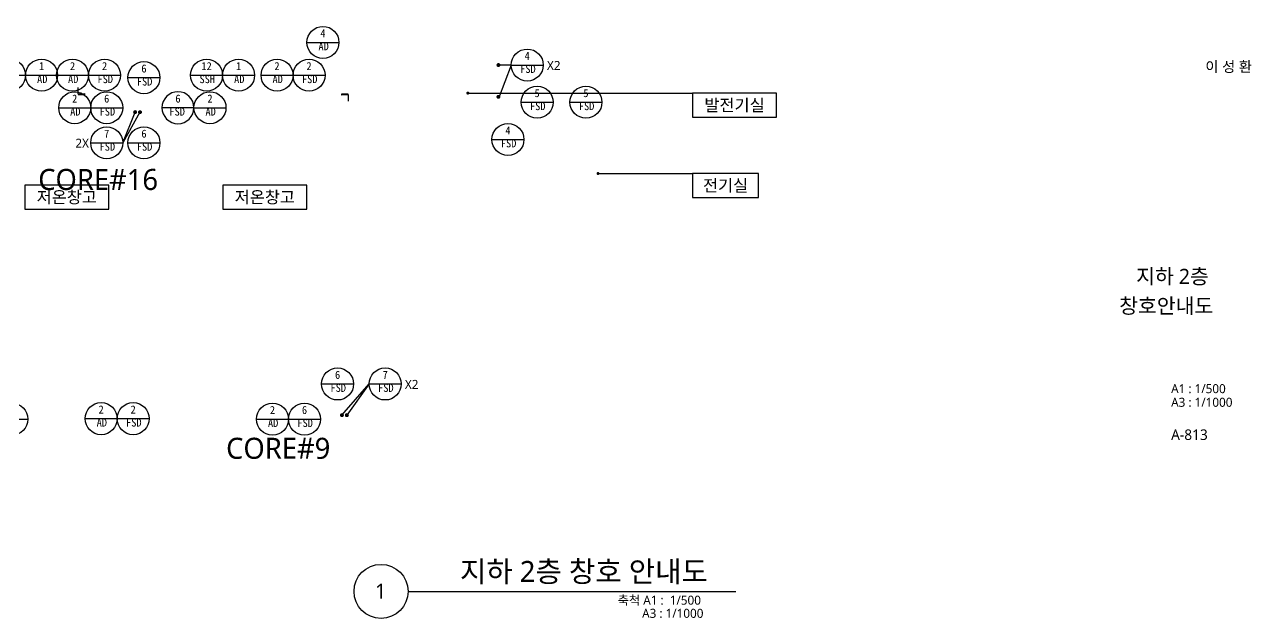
# Model space of a CAD drawing. Header units: millimetres. Extents: x 3479419 to 5579419, y 522746 to 3162891.
# Drawn here: x 4943077 to 5147473, y 819746 to 918626 of the extents above; entities that cross this region are included whole.
import ezdxf
from ezdxf.enums import TextEntityAlignment as Align

# ---------------------------------------------------------------- set-up
doc = ezdxf.new("R2010")
doc.units = ezdxf.units.MM
doc.layers.get('Defpoints').update_dxf_attribs({"color": 140})
for name, color, linetype, lineweight in [('A-BORD-TEXT', 3, 'Continuous', 25), ('A-MKXX-SYMB', 7, 'Continuous', 25), ('A-XXXX-SYMB', 7, 'Continuous', 25), ('A-XXXX-TXT1', 3, 'Continuous', 25), ('A-XXXX-TXT2', 3, 'Continuous', 25)]:
    doc.layers.add(name, color=color, linetype=linetype, lineweight=lineweight)
doc.layers.add('AA-SYMB', color=1, linetype='Continuous')
doc.styles.add('돋움', font='')
doc.styles.add('돋음', font='')
doc.styles.add('맑은고딕', font='malgun.ttf')
doc.styles.get('돋움').set_extended_font_data('DotumChe')
doc.styles.get('돋음').set_extended_font_data('Dotum')

# ---------------------------------------------------------------- blocks, each defined once
blk = doc.blocks.new('글_저온창고')
at = {"layer": 'A-XXXX-TXT2', "color": 0}
blk.add_lwpolyline([(-7000, -2000), (7000, -2000), (7000, 2000), (-7000, 2000)], close=True, dxfattribs=at)
at = {"layer": 'A-XXXX-TXT2', "style": '맑은고딕'}
blk.add_text('저온창고', height=2000, dxfattribs=at).set_placement((0, 0), align=Align.MIDDLE_CENTER)
blk = doc.blocks.new('글_발전기실')
at = {"layer": 'A-XXXX-TXT2', "color": 0}
blk.add_lwpolyline([(-7000, -2000), (7000, -2000), (7000, 2000), (-7000, 2000)], close=True, dxfattribs=at)
at = {"layer": 'A-XXXX-TXT2', "style": '맑은고딕'}
blk.add_text('발전기실', height=2000, dxfattribs=at).set_placement((0, 0), align=Align.MIDDLE_CENTER)
blk = doc.blocks.new('글_전기실')
at = {"layer": 'A-XXXX-TXT2', "color": 0}
blk.add_lwpolyline([(-5500, -2000), (5500, -2000), (5500, 2000), (-5500, 2000)], close=True, dxfattribs=at)
at = {"layer": 'A-XXXX-TXT2', "style": '맑은고딕'}
blk.add_text('전기실', height=2000, dxfattribs=at).set_placement((0, 0), align=Align.MIDDLE_CENTER)
blk = doc.blocks.new('WINSYMBOL-flat-1')
at = {"layer": 'AA-SYMB', "color": 3}
blk.add_line((-1440, 0), (1440, 0), dxfattribs=at)
blk.add_circle((0, 0), 1440, dxfattribs=at)
at = {"layer": 'AA-SYMB', "style": '돋음'}
blk.add_attdef('0', text='', height=720, dxfattribs=at).set_placement((0, 246), align=Align.CENTER)
at = {"layer": 'AA-SYMB', "style": '돋음', "width": 0.95}
blk.add_attdef('FSD', text='', height=720, dxfattribs=at).set_placement((59, -927), align=Align.CENTER)
blk = doc.blocks.new('A$C425F3A2A')
at = {"layer": 'Defpoints', "style": '맑은고딕'}
for s, p in [('CORE#10', (181217, 241440)), ('CORE#11', (248418, 241440)), ('CORE#12', (310438, 241440)), ('CORE#13', (213551, 196412)), ('CORE#14', (270451, 196412)), ('CORE#3', (185932, 144972)), ('CORE#2', (248418, 144972)), ('CORE#1', (301154, 144972)), ('CORE#4', (130605, 116772)), ('CORE#5', (201868, 116772)), ('CORE#6', (254604, 116772)), ('CORE#15', (166357, 83662)), ('CORE#16', (225905, 83762)), ('CORE#7', (138234, 39007)), ('CORE#8', (201868, 39007)), ('CORE#9', (254604, 39007))]:
    blk.add_text(s, height=3500, dxfattribs=at).set_placement(p, align=Align.BOTTOM_RIGHT)
blk = doc.blocks.new('fsd7')
at = {"layer": 'A-MKXX-SYMB'}
h = blk.add_hatch(color=256, dxfattribs=at)
edge = h.paths.add_edge_path()
edge.add_arc((172028, 238921), 333, -180, 180)
h = blk.add_hatch(color=256, dxfattribs=at)
edge = h.paths.add_edge_path()
edge.add_arc((172843, 238921), 333, -180, 180)
h = blk.add_hatch(color=256, dxfattribs=at)
edge = h.paths.add_edge_path()
edge.add_arc((239565, 238916), 333, 0, 360, ccw=False)
h = blk.add_hatch(color=256, dxfattribs=at)
edge = h.paths.add_edge_path()
edge.add_arc((240380, 238916), 333, 0, 360, ccw=False)
h = blk.add_hatch(color=256, dxfattribs=at)
edge = h.paths.add_edge_path()
edge.add_arc((300429, 238921), 333, -180, 180)
h = blk.add_hatch(color=256, dxfattribs=at)
edge = h.paths.add_edge_path()
edge.add_arc((301244, 238921), 333, -180, 180)
h = blk.add_hatch(color=256, dxfattribs=at)
edge = h.paths.add_edge_path()
edge.add_arc((206508, 188571), 333, -180, 180)
h = blk.add_hatch(color=256, dxfattribs=at)
edge = h.paths.add_edge_path()
edge.add_arc((207323, 188571), 333, -180, 180)
h = blk.add_hatch(color=256, dxfattribs=at)
edge = h.paths.add_edge_path()
edge.add_arc((266063, 188571), 333, 0, 360, ccw=False)
h = blk.add_hatch(color=256, dxfattribs=at)
edge = h.paths.add_edge_path()
edge.add_arc((266878, 188571), 333, 0, 360, ccw=False)
h = blk.add_hatch(color=256, dxfattribs=at)
edge = h.paths.add_edge_path()
edge.add_arc((179593, 159571), 333, 0, 360)
h = blk.add_hatch(color=256, dxfattribs=at)
edge = h.paths.add_edge_path()
edge.add_arc((180408, 159571), 333, 0, 360)
h = blk.add_hatch(color=256, dxfattribs=at)
edge = h.paths.add_edge_path()
edge.add_arc((245593, 159571), 333, 0, 360)
h = blk.add_hatch(color=256, dxfattribs=at)
edge = h.paths.add_edge_path()
edge.add_arc((246408, 159571), 333, 0, 360)
h = blk.add_hatch(color=256, dxfattribs=at)
edge = h.paths.add_edge_path()
edge.add_arc((296803, 159466), 333, 0, 360)
h = blk.add_hatch(color=256, dxfattribs=at)
edge = h.paths.add_edge_path()
edge.add_arc((296793, 158406), 333, 0, 360)
h = blk.add_hatch(color=256, dxfattribs=at)
edge = h.paths.add_edge_path()
edge.add_arc((176793, 153421), 333, 0, 360)
h = blk.add_hatch(color=256, dxfattribs=at)
edge = h.paths.add_edge_path()
edge.add_arc((295143, 153271), 333, 0, 360)
h = blk.add_hatch(color=256, dxfattribs=at)
edge = h.paths.add_edge_path()
edge.add_arc((296338, 153271), 333, 0, 360)
h = blk.add_hatch(color=256, dxfattribs=at)
edge = h.paths.add_edge_path()
edge.add_arc((176793, 152371), 333, 0, 360)
h = blk.add_hatch(color=256, dxfattribs=at)
edge = h.paths.add_edge_path()
edge.add_arc((241363, 152321), 333, 0, 360)
h = blk.add_hatch(color=256, dxfattribs=at)
edge = h.paths.add_edge_path()
edge.add_arc((242558, 152321), 333, 0, 360)
h = blk.add_hatch(color=256, dxfattribs=at)
edge = h.paths.add_edge_path()
edge.add_arc((133318, 132971), 333, 0, 360)
h = blk.add_hatch(color=256, dxfattribs=at)
edge = h.paths.add_edge_path()
edge.add_arc((134133, 132971), 333, 0, 360)
h = blk.add_hatch(color=256, dxfattribs=at)
edge = h.paths.add_edge_path()
edge.add_arc((187228, 134031), 333, 0, 360)
h = blk.add_hatch(color=256, dxfattribs=at)
edge = h.paths.add_edge_path()
edge.add_arc((188043, 134031), 333, 0, 360)
h = blk.add_hatch(color=256, dxfattribs=at)
edge = h.paths.add_edge_path()
edge.add_arc((252593, 134031), 333, 0, 360)
h = blk.add_hatch(color=256, dxfattribs=at)
edge = h.paths.add_edge_path()
edge.add_arc((252593, 132836), 333, 0, 360)
h = blk.add_hatch(color=256, dxfattribs=at)
edge = h.paths.add_edge_path()
edge.add_arc((132693, 127821), 333, 0, 360)
h = blk.add_hatch(color=256, dxfattribs=at)
edge = h.paths.add_edge_path()
edge.add_arc((132693, 126771), 333, 0, 360)
h = blk.add_hatch(color=256, dxfattribs=at)
edge = h.paths.add_edge_path()
edge.add_arc((182993, 126771), 333, 0, 360)
h = blk.add_hatch(color=256, dxfattribs=at)
edge = h.paths.add_edge_path()
edge.add_arc((183808, 126771), 333, 0, 360)
h = blk.add_hatch(color=256, dxfattribs=at)
edge = h.paths.add_edge_path()
edge.add_arc((248978, 126671), 333, 0, 360)
h = blk.add_hatch(color=256, dxfattribs=at)
edge = h.paths.add_edge_path()
edge.add_arc((249793, 126671), 333, 0, 360)
h = blk.add_hatch(color=256, dxfattribs=at)
edge = h.paths.add_edge_path()
edge.add_arc((162524, 97864), 333, -180, 180)
h = blk.add_hatch(color=256, dxfattribs=at)
edge = h.paths.add_edge_path()
edge.add_arc((163339, 97864), 333, -180, 180)
h = blk.add_hatch(color=256, dxfattribs=at)
edge = h.paths.add_edge_path()
edge.add_arc((222078, 97771), 333, 0, 360, ccw=False)
h = blk.add_hatch(color=256, dxfattribs=at)
edge = h.paths.add_edge_path()
edge.add_arc((222893, 97771), 333, 0, 360, ccw=False)
h = blk.add_hatch(color=256, dxfattribs=at)
edge = h.paths.add_edge_path()
edge.add_arc((128028, 47321), 333, 180, 540, ccw=False)
h = blk.add_hatch(color=256, dxfattribs=at)
edge = h.paths.add_edge_path()
edge.add_arc((128843, 47321), 333, 180, 540, ccw=False)
h = blk.add_hatch(color=256, dxfattribs=at)
edge = h.paths.add_edge_path()
edge.add_arc((189078, 47321), 333, 180, 540, ccw=False)
h = blk.add_hatch(color=256, dxfattribs=at)
edge = h.paths.add_edge_path()
edge.add_arc((189893, 47321), 333, 180, 540, ccw=False)
h = blk.add_hatch(color=256, dxfattribs=at)
edge = h.paths.add_edge_path()
edge.add_arc((256536, 47321), 333, 180, 540, ccw=False)
h = blk.add_hatch(color=256, dxfattribs=at)
edge = h.paths.add_edge_path()
edge.add_arc((257351, 47321), 333, 180, 540, ccw=False)
at = {"layer": 'A-XXXX-SYMB'}
for points in [[(172028, 238921), (177740, 233681), (172843, 238921)], [(240380, 238916), (242672, 233680), (239565, 238916)], [(300429, 238921), (305040, 233681), (301244, 238921)], [(206508, 188571), (210611, 194355), (207323, 188571)], [(266878, 188571), (263989, 194236), (266063, 188571)], [(180408, 159571), (179851, 145126), (179593, 159571)], [(246408, 159571), (242644, 148621), (245593, 159571)], [(296793, 158406), (291045, 143379), (296803, 159466)], [(176793, 152371), (179851, 145126), (176793, 153421)], [(242558, 152321), (242644, 148621), (241363, 152321)], [(296338, 153271), (291045, 143379), (295143, 153271)], [(134133, 132971), (127121, 138070), (133318, 132971)], [(132693, 126771), (127121, 138070), (132693, 127821)], [(182993, 126771), (184086, 138980), (183808, 126771)], [(188043, 134031), (184086, 138980), (187228, 134031)], [(248978, 126671), (250151, 138980), (249793, 126671)], [(252593, 132836), (250151, 138980), (252593, 134031)], [(162524, 97864), (166187, 92671), (163339, 97864)], [(222893, 97771), (220013, 92671), (222078, 97771)], [(128028, 47321), (132569, 52513), (128843, 47321)], [(189078, 47321), (193619, 52513), (189893, 47321)], [(256536, 47321), (261077, 52513), (257351, 47321)]]:
    blk.add_lwpolyline(points, dxfattribs=at)
ref = blk.add_blockref('WINSYMBOL-flat-1', (180407, 233681), dxfattribs=dict(xscale=1.851851851790402, yscale=1.851851851790402, zscale=1.851851851790402))
ref.add_attrib('0', '7', dxfattribs={"layer": 'AA-SYMB', "color": 3, "height": 1333, "style": '돋움'}).set_placement((180407, 234136), align=Align.BOTTOM_CENTER)
ref.add_attrib('FSD', 'FSD', dxfattribs={"layer": 'AA-SYMB', "color": 3, "height": 1333.3, "style": '돋움'}).set_placement((180515, 231964), align=Align.BOTTOM_CENTER)
ref = blk.add_blockref('WINSYMBOL-flat-1', (245339, 233680), dxfattribs=dict(xscale=1.851851851790402, yscale=1.851851851790402, zscale=1.851851851790402))
ref.add_attrib('0', '7', dxfattribs={"layer": 'AA-SYMB', "color": 3, "height": 1333, "style": '돋움'}).set_placement((245339, 234135), align=Align.BOTTOM_CENTER)
ref.add_attrib('FSD', 'FSD', dxfattribs={"layer": 'AA-SYMB', "color": 3, "height": 1333.3, "style": '돋움'}).set_placement((245447, 231963), align=Align.BOTTOM_CENTER)
ref = blk.add_blockref('WINSYMBOL-flat-1', (307707, 233681), dxfattribs=dict(xscale=1.851851851790402, yscale=1.851851851790402, zscale=1.851851851790402))
ref.add_attrib('0', '7', dxfattribs={"layer": 'AA-SYMB', "color": 3, "height": 1333, "style": '돋움'}).set_placement((307707, 234136), align=Align.BOTTOM_CENTER)
ref.add_attrib('FSD', 'FSD', dxfattribs={"layer": 'AA-SYMB', "color": 3, "height": 1333.3, "style": '돋움'}).set_placement((307815, 231964), align=Align.BOTTOM_CENTER)
ref = blk.add_blockref('WINSYMBOL-flat-1', (213278, 194355), dxfattribs=dict(xscale=1.851851851790402, yscale=1.851851851790402, zscale=1.851851851790402))
ref.add_attrib('0', '7', dxfattribs={"layer": 'AA-SYMB', "color": 3, "height": 1333, "style": '돋움'}).set_placement((213278, 194811), align=Align.BOTTOM_CENTER)
ref.add_attrib('FSD', 'FSD', dxfattribs={"layer": 'AA-SYMB', "color": 3, "height": 1333.3, "style": '돋움'}).set_placement((213386, 192639), align=Align.BOTTOM_CENTER)
ref = blk.add_blockref('WINSYMBOL-flat-1', (261322, 194236), dxfattribs=dict(xscale=1.851851851790402, yscale=1.851851851790402, zscale=1.851851851790402))
ref.add_attrib('0', '7', dxfattribs={"layer": 'AA-SYMB', "color": 3, "height": 1333, "style": '돋움'}).set_placement((261322, 194691), align=Align.BOTTOM_CENTER)
ref.add_attrib('FSD', 'FSD', dxfattribs={"layer": 'AA-SYMB', "color": 3, "height": 1333.3, "style": '돋움'}).set_placement((261431, 192519), align=Align.BOTTOM_CENTER)
ref = blk.add_blockref('WINSYMBOL-flat-1', (239977, 148621), dxfattribs=dict(xscale=1.851851851790402, yscale=1.851851851790402, zscale=1.851851851790402))
ref.add_attrib('0', '7', dxfattribs={"layer": 'AA-SYMB', "color": 3, "height": 1333, "style": '돋움'}).set_placement((239977, 149076), align=Align.BOTTOM_CENTER)
ref.add_attrib('FSD', 'FSD', dxfattribs={"layer": 'AA-SYMB', "color": 3, "height": 1333.3, "style": '돋움'}).set_placement((240086, 146904), align=Align.BOTTOM_CENTER)
ref = blk.add_blockref('WINSYMBOL-flat-1', (182518, 145126), dxfattribs=dict(xscale=1.851851851790402, yscale=1.851851851790402, zscale=1.851851851790402))
ref.add_attrib('0', '7', dxfattribs={"layer": 'AA-SYMB', "color": 3, "height": 1333, "style": '돋움'}).set_placement((182518, 145582), align=Align.BOTTOM_CENTER)
ref.add_attrib('FSD', 'FSD', dxfattribs={"layer": 'AA-SYMB', "color": 3, "height": 1333.3, "style": '돋움'}).set_placement((182627, 143409), align=Align.BOTTOM_CENTER)
ref = blk.add_blockref('WINSYMBOL-flat-1', (288378, 143379), dxfattribs=dict(xscale=1.851851851790402, yscale=1.851851851790402, zscale=1.851851851790402))
ref.add_attrib('0', '7', dxfattribs={"layer": 'AA-SYMB', "color": 3, "height": 1333, "style": '돋움'}).set_placement((288378, 143835), align=Align.BOTTOM_CENTER)
ref.add_attrib('FSD', 'FSD', dxfattribs={"layer": 'AA-SYMB', "color": 3, "height": 1333.3, "style": '돋움'}).set_placement((288487, 141662), align=Align.BOTTOM_CENTER)
ref = blk.add_blockref('WINSYMBOL-flat-1', (186753, 138980), dxfattribs=dict(xscale=1.851851851790402, yscale=1.851851851790402, zscale=1.851851851790402))
ref.add_attrib('0', '7', dxfattribs={"layer": 'AA-SYMB', "color": 3, "height": 1333, "style": '돋움'}).set_placement((186753, 139435), align=Align.BOTTOM_CENTER)
ref.add_attrib('FSD', 'FSD', dxfattribs={"layer": 'AA-SYMB', "color": 3, "height": 1333.3, "style": '돋움'}).set_placement((186861, 137263), align=Align.BOTTOM_CENTER)
ref = blk.add_blockref('WINSYMBOL-flat-1', (252817, 138980), dxfattribs=dict(xscale=1.851851851790402, yscale=1.851851851790402, zscale=1.851851851790402))
ref.add_attrib('0', '7', dxfattribs={"layer": 'AA-SYMB', "color": 3, "height": 1333, "style": '돋움'}).set_placement((252817, 139435), align=Align.BOTTOM_CENTER)
ref.add_attrib('FSD', 'FSD', dxfattribs={"layer": 'AA-SYMB', "color": 3, "height": 1333.3, "style": '돋움'}).set_placement((252926, 137263), align=Align.BOTTOM_CENTER)
ref = blk.add_blockref('WINSYMBOL-flat-1', (124454, 138070), dxfattribs=dict(xscale=1.851851851790402, yscale=1.851851851790402, zscale=1.851851851790402))
ref.add_attrib('0', '7', dxfattribs={"layer": 'AA-SYMB', "color": 3, "height": 1333, "style": '돋움'}).set_placement((124454, 138525), align=Align.BOTTOM_CENTER)
ref.add_attrib('FSD', 'FSD', dxfattribs={"layer": 'AA-SYMB', "color": 3, "height": 1333.3, "style": '돋움'}).set_placement((124563, 136353), align=Align.BOTTOM_CENTER)
ref = blk.add_blockref('WINSYMBOL-flat-1', (168854, 92671), dxfattribs=dict(xscale=1.851851851790402, yscale=1.851851851790402, zscale=1.851851851790402))
ref.add_attrib('0', '7', dxfattribs={"layer": 'AA-SYMB', "color": 3, "height": 1333, "style": '돋움'}).set_placement((168854, 93127), align=Align.BOTTOM_CENTER)
ref.add_attrib('FSD', 'FSD', dxfattribs={"layer": 'AA-SYMB', "color": 3, "height": 1333.3, "style": '돋움'}).set_placement((168963, 90955), align=Align.BOTTOM_CENTER)
ref = blk.add_blockref('WINSYMBOL-flat-1', (217347, 92671), dxfattribs=dict(xscale=1.851851851790402, yscale=1.851851851790402, zscale=1.851851851790402))
ref.add_attrib('0', '7', dxfattribs={"layer": 'AA-SYMB', "color": 3, "height": 1333, "style": '돋움'}).set_placement((217347, 93127), align=Align.BOTTOM_CENTER)
ref.add_attrib('FSD', 'FSD', dxfattribs={"layer": 'AA-SYMB', "color": 3, "height": 1333.3, "style": '돋움'}).set_placement((217455, 90955), align=Align.BOTTOM_CENTER)
ref = blk.add_blockref('WINSYMBOL-flat-1', (135236, 52513), dxfattribs=dict(xscale=1.851851851790402, yscale=1.851851851790402, zscale=1.851851851790402))
ref.add_attrib('0', '7', dxfattribs={"layer": 'AA-SYMB', "color": 3, "height": 1333, "style": '돋움'}).set_placement((135236, 52969), align=Align.BOTTOM_CENTER)
ref.add_attrib('FSD', 'FSD', dxfattribs={"layer": 'AA-SYMB', "color": 3, "height": 1333.3, "style": '돋움'}).set_placement((135344, 50796), align=Align.BOTTOM_CENTER)
ref = blk.add_blockref('WINSYMBOL-flat-1', (196286, 52513), dxfattribs=dict(xscale=1.851851851790402, yscale=1.851851851790402, zscale=1.851851851790402))
ref.add_attrib('0', '7', dxfattribs={"layer": 'AA-SYMB', "color": 3, "height": 1333, "style": '돋움'}).set_placement((196286, 52969), align=Align.BOTTOM_CENTER)
ref.add_attrib('FSD', 'FSD', dxfattribs={"layer": 'AA-SYMB', "color": 3, "height": 1333.3, "style": '돋움'}).set_placement((196394, 50796), align=Align.BOTTOM_CENTER)
ref = blk.add_blockref('WINSYMBOL-flat-1', (263744, 52513), dxfattribs=dict(xscale=1.851851851790402, yscale=1.851851851790402, zscale=1.851851851790402))
ref.add_attrib('0', '7', dxfattribs={"layer": 'AA-SYMB', "color": 3, "height": 1333, "style": '돋움'}).set_placement((263744, 52969), align=Align.BOTTOM_CENTER)
ref.add_attrib('FSD', 'FSD', dxfattribs={"layer": 'AA-SYMB', "color": 3, "height": 1333.3, "style": '돋움'}).set_placement((263852, 50796), align=Align.BOTTOM_CENTER)
at = {"layer": 'A-XXXX-TXT2', "style": '맑은고딕'}
for s, p in [('X2', (184818, 232858)), ('X2', (249750, 232857)), ('X2', (312118, 232858)), ('X2', (217689, 193533)), ('2X', (257234, 193413)), ('4X', (235889, 147798)), ('X4', (186929, 144303)), ('4X', (284290, 142556)), ('X4', (191164, 138157)), ('X4', (257229, 138157)), ('4X', (120366, 137247)), ('X2', (173265, 91849)), ('2X', (213258, 91849)), ('X2', (139647, 51690)), ('X2', (200697, 51690)), ('X2', (268155, 51690))]:
    blk.add_text(s, height=1500, dxfattribs=at).set_placement(p, align=Align.CENTER)

msp = doc.modelspace()

# ---------------------------------------------------------------- hatches: boundary and pattern name
at = {"layer": 'A-MKXX-SYMB'}
h = msp.add_hatch(color=256, dxfattribs=at)
edge = h.paths.add_edge_path()
edge.add_arc((5022022.9, 911886.7), 333.3, 0, 360)
h = msp.add_hatch(color=256, dxfattribs=at)
edge = h.paths.add_edge_path()
edge.add_arc((5022022.9, 906590.9), 333.3, 0, 360)

# ---------------------------------------------------------------- linework, layer by layer
at = {"const_width": 250}
for points in [[(5016803, 907209.9, -1), (5017053, 907209.9, -1)], [(5038486.8, 893824.2, -1), (5038736.8, 893824.2, -1)]]:
    msp.add_lwpolyline(points, format="xyb", close=True, dxfattribs=at)
for points in [[(5016928, 907209.9), (5054356.7, 907209.9)], [(5038611.8, 893824.2), (5054356.7, 893824.2)]]:
    msp.add_lwpolyline(points)
at = {"layer": 'A-MKXX-SYMB'}
for q in [(5022011.8, 906291.2), (5022011.8, 911886.7)]:
    msp.add_line((5024161.5, 911886.7), q, dxfattribs=at)
at = {"layer": 'A-XXXX-SYMB'}
msp.add_line((5006963.8, 824245.9), (5061546.9, 824245.9), dxfattribs=at)
msp.add_circle((5002463.8, 824245.9), 4500, dxfattribs=at)
at = {"layer": 'Defpoints'}
for points in [[(4951959, 908141), (4951969, 907076), (4953059, 907136), (4953059, 906906), (4952024, 906906)], [(4997034, 905863), (4997024, 906928), (4995934, 906868), (4995934, 907098), (4996969, 907098)]]:
    msp.add_lwpolyline(points, dxfattribs=at)

# ---------------------------------------------------------------- block references
for name, p in [('fsd7', (4739418.8, 806270.6)), ('글_발전기실', (5061356.7, 905209.9)), ('글_전기실', (5059856.7, 891824.2)), ('글_저온창고', (4950111.8, 889891.2)), ('글_저온창고', (4983111.8, 889891.2))]:
    msp.add_blockref(name, p)
ref = msp.add_blockref('WINSYMBOL-flat-1', (4992792.4, 915652.7), dxfattribs=dict(xscale=1.851851851790402, yscale=1.851851851790402, zscale=1.851851851790402))
ref.add_attrib('0', '4', dxfattribs={"layer": 'AA-SYMB', "color": 3, "height": 1333.3, "style": '돋움'}).set_placement((4992792.4, 916108.3), align=Align.BOTTOM_CENTER)
ref.add_attrib('FSD', 'AD', dxfattribs={"layer": 'AA-SYMB', "color": 3, "height": 1333.33, "style": '돋움'}).set_placement((4992900.8, 913935.9), align=Align.BOTTOM_CENTER)
ref = msp.add_blockref('WINSYMBOL-flat-1', (5026828.2, 911886.7), dxfattribs=dict(xscale=1.851851851790402, yscale=1.851851851790402, zscale=1.851851851790402))
ref.add_attrib('0', '4', dxfattribs={"layer": 'AA-SYMB', "color": 3, "height": 1333.3, "style": '돋움'}).set_placement((5026828.2, 912342.3), align=Align.BOTTOM_CENTER)
ref.add_attrib('FSD', 'FSD', dxfattribs={"layer": 'AA-SYMB', "color": 3, "height": 1333.33, "style": '돋움'}).set_placement((5026936.6, 910169.9), align=Align.BOTTOM_CENTER)
ref = msp.add_blockref('WINSYMBOL-flat-1', (4940583.9, 910187), dxfattribs=dict(xscale=1.851851851790402, yscale=1.851851851790402, zscale=1.851851851790402))
ref.add_attrib('0', '12', dxfattribs={"layer": 'AA-SYMB', "color": 3, "height": 1333.33, "style": '돋움'}).set_placement((4940583.9, 910642.6), align=Align.BOTTOM_CENTER)
ref.add_attrib('FSD', 'SSH', dxfattribs={"layer": 'AA-SYMB', "color": 3, "height": 1333.33, "style": '돋움'}).set_placement((4940692.3, 908470.2), align=Align.BOTTOM_CENTER)
ref = msp.add_blockref('WINSYMBOL-flat-1', (4945917.2, 910187), dxfattribs=dict(xscale=1.851851851790402, yscale=1.851851851790402, zscale=1.851851851790402))
ref.add_attrib('0', '1', dxfattribs={"layer": 'AA-SYMB', "color": 3, "height": 1333.3, "style": '돋움'}).set_placement((4945917.2, 910642.6), align=Align.BOTTOM_CENTER)
ref.add_attrib('FSD', 'AD', dxfattribs={"layer": 'AA-SYMB', "color": 3, "height": 1333.33, "style": '돋움'}).set_placement((4946025.6, 908470.2), align=Align.BOTTOM_CENTER)
ref = msp.add_blockref('WINSYMBOL-flat-1', (4951077, 910187), dxfattribs=dict(xscale=1.851851851790402, yscale=1.851851851790402, zscale=1.851851851790402))
ref.add_attrib('0', '2', dxfattribs={"layer": 'AA-SYMB', "color": 3, "height": 1333.3, "style": '돋움'}).set_placement((4951077, 910642.6), align=Align.BOTTOM_CENTER)
ref.add_attrib('FSD', 'AD', dxfattribs={"layer": 'AA-SYMB', "color": 3, "height": 1333.33, "style": '돋움'}).set_placement((4951185.5, 908470.2), align=Align.BOTTOM_CENTER)
ref = msp.add_blockref('WINSYMBOL-flat-1', (4956410.3, 910187), dxfattribs=dict(xscale=1.851851851790402, yscale=1.851851851790402, zscale=1.851851851790402))
ref.add_attrib('0', '2', dxfattribs={"layer": 'AA-SYMB', "color": 3, "height": 1333.3, "style": '돋움'}).set_placement((4956410.3, 910642.6), align=Align.BOTTOM_CENTER)
ref.add_attrib('FSD', 'FSD', dxfattribs={"layer": 'AA-SYMB', "color": 3, "height": 1333.33, "style": '돋움'}).set_placement((4956518.8, 908470.2), align=Align.BOTTOM_CENTER)
ref = msp.add_blockref('WINSYMBOL-flat-1', (4962970, 909785.1), dxfattribs=dict(xscale=1.851851851790402, yscale=1.851851851790402, zscale=1.851851851790402))
ref.add_attrib('0', '6', dxfattribs={"layer": 'AA-SYMB', "color": 3, "height": 1333.3, "style": '돋움'}).set_placement((4962970, 910240.8), align=Align.BOTTOM_CENTER)
ref.add_attrib('FSD', 'FSD', dxfattribs={"layer": 'AA-SYMB', "color": 3, "height": 1333.33, "style": '돋움'}).set_placement((4963078.4, 908068.4), align=Align.BOTTOM_CENTER)
ref = msp.add_blockref('WINSYMBOL-flat-1', (4973405.5, 910187), dxfattribs=dict(xscale=1.851851851790402, yscale=1.851851851790402, zscale=1.851851851790402))
ref.add_attrib('0', '12', dxfattribs={"layer": 'AA-SYMB', "color": 3, "height": 1333.33, "style": '돋움'}).set_placement((4973405.5, 910642.6), align=Align.BOTTOM_CENTER)
ref.add_attrib('FSD', 'SSH', dxfattribs={"layer": 'AA-SYMB', "color": 3, "height": 1333.33, "style": '돋움'}).set_placement((4973514, 908470.2), align=Align.BOTTOM_CENTER)
ref = msp.add_blockref('WINSYMBOL-flat-1', (4978738.9, 910187), dxfattribs=dict(xscale=1.851851851790402, yscale=1.851851851790402, zscale=1.851851851790402))
ref.add_attrib('0', '1', dxfattribs={"layer": 'AA-SYMB', "color": 3, "height": 1333.3, "style": '돋움'}).set_placement((4978738.9, 910642.6), align=Align.BOTTOM_CENTER)
ref.add_attrib('FSD', 'AD', dxfattribs={"layer": 'AA-SYMB', "color": 3, "height": 1333.33, "style": '돋움'}).set_placement((4978847.3, 908470.2), align=Align.BOTTOM_CENTER)
ref = msp.add_blockref('WINSYMBOL-flat-1', (4985140.4, 910187), dxfattribs=dict(xscale=1.851851851790402, yscale=1.851851851790402, zscale=1.851851851790402))
ref.add_attrib('0', '2', dxfattribs={"layer": 'AA-SYMB', "color": 3, "height": 1333.3, "style": '돋움'}).set_placement((4985140.4, 910642.6), align=Align.BOTTOM_CENTER)
ref.add_attrib('FSD', 'AD', dxfattribs={"layer": 'AA-SYMB', "color": 3, "height": 1333.33, "style": '돋움'}).set_placement((4985248.8, 908470.2), align=Align.BOTTOM_CENTER)
ref = msp.add_blockref('WINSYMBOL-flat-1', (4990473.7, 910187), dxfattribs=dict(xscale=1.851851851790402, yscale=1.851851851790402, zscale=1.851851851790402))
ref.add_attrib('0', '2', dxfattribs={"layer": 'AA-SYMB', "color": 3, "height": 1333.3, "style": '돋움'}).set_placement((4990473.7, 910642.6), align=Align.BOTTOM_CENTER)
ref.add_attrib('FSD', 'FSD', dxfattribs={"layer": 'AA-SYMB', "color": 3, "height": 1333.33, "style": '돋움'}).set_placement((4990582.1, 908470.2), align=Align.BOTTOM_CENTER)
ref = msp.add_blockref('WINSYMBOL-flat-1', (5028468.4, 905691.2), dxfattribs=dict(xscale=1.851851851790402, yscale=1.851851851790402, zscale=1.851851851790402))
ref.add_attrib('0', '5', dxfattribs={"layer": 'AA-SYMB', "color": 3, "height": 1333.3, "style": '돋움'}).set_placement((5028468.4, 906146.8), align=Align.BOTTOM_CENTER)
ref.add_attrib('FSD', 'FSD', dxfattribs={"layer": 'AA-SYMB', "color": 3, "height": 1333.33, "style": '돋움'}).set_placement((5028576.8, 903974.4), align=Align.BOTTOM_CENTER)
ref = msp.add_blockref('WINSYMBOL-flat-1', (5036602.6, 905691.2), dxfattribs=dict(xscale=1.851851851790402, yscale=1.851851851790402, zscale=1.851851851790402))
ref.add_attrib('0', '5', dxfattribs={"layer": 'AA-SYMB', "color": 3, "height": 1333.3, "style": '돋움'}).set_placement((5036602.6, 906146.8), align=Align.BOTTOM_CENTER)
ref.add_attrib('FSD', 'FSD', dxfattribs={"layer": 'AA-SYMB', "color": 3, "height": 1333.33, "style": '돋움'}).set_placement((5036711.1, 903974.4), align=Align.BOTTOM_CENTER)
ref = msp.add_blockref('WINSYMBOL-flat-1', (4951433.6, 904781.8), dxfattribs=dict(xscale=1.851851851790402, yscale=1.851851851790402, zscale=1.851851851790402))
ref.add_attrib('0', '2', dxfattribs={"layer": 'AA-SYMB', "color": 3, "height": 1333.3, "style": '돋움'}).set_placement((4951433.6, 905237.4), align=Align.BOTTOM_CENTER)
ref.add_attrib('FSD', 'AD', dxfattribs={"layer": 'AA-SYMB', "color": 3, "height": 1333.33, "style": '돋움'}).set_placement((4951542, 903065), align=Align.BOTTOM_CENTER)
ref = msp.add_blockref('WINSYMBOL-flat-1', (4956766.9, 904781.8), dxfattribs=dict(xscale=1.851851851790402, yscale=1.851851851790402, zscale=1.851851851790402))
ref.add_attrib('0', '6', dxfattribs={"layer": 'AA-SYMB', "color": 3, "height": 1333.3, "style": '돋움'}).set_placement((4956766.9, 905237.4), align=Align.BOTTOM_CENTER)
ref.add_attrib('FSD', 'FSD', dxfattribs={"layer": 'AA-SYMB', "color": 3, "height": 1333.33, "style": '돋움'}).set_placement((4956875.4, 903065), align=Align.BOTTOM_CENTER)
ref = msp.add_blockref('WINSYMBOL-flat-1', (4968639.1, 904781.8), dxfattribs=dict(xscale=-1.851851851790402, yscale=1.851851851790402, zscale=1.851851851790402))
ref.add_attrib('0', '6', dxfattribs={"layer": 'AA-SYMB', "color": 3, "height": 1333.3, "style": '돋움'}).set_placement((4968633.8, 905237.4), align=Align.BOTTOM_CENTER)
ref.add_attrib('FSD', 'FSD', dxfattribs={"layer": 'AA-SYMB', "color": 3, "height": 1333.33, "style": '돋움'}).set_placement((4968507.6, 903065), align=Align.BOTTOM_CENTER)
ref = msp.add_blockref('WINSYMBOL-flat-1', (4973972.5, 904781.8), dxfattribs=dict(xscale=1.851851851790402, yscale=1.851851851790402, zscale=1.851851851790402))
ref.add_attrib('0', '2', dxfattribs={"layer": 'AA-SYMB', "color": 3, "height": 1333.3, "style": '돋움'}).set_placement((4973972.5, 905237.4), align=Align.BOTTOM_CENTER)
ref.add_attrib('FSD', 'AD', dxfattribs={"layer": 'AA-SYMB', "color": 3, "height": 1333.33, "style": '돋움'}).set_placement((4974080.9, 903065), align=Align.BOTTOM_CENTER)
ref = msp.add_blockref('WINSYMBOL-flat-1', (4962970, 898942.1), dxfattribs=dict(xscale=1.851851851790402, yscale=1.851851851790402, zscale=1.851851851790402))
ref.add_attrib('0', '6', dxfattribs={"layer": 'AA-SYMB', "color": 3, "height": 1333.3, "style": '돋움'}).set_placement((4962970, 899397.7), align=Align.BOTTOM_CENTER)
ref.add_attrib('FSD', 'FSD', dxfattribs={"layer": 'AA-SYMB', "color": 3, "height": 1333.33, "style": '돋움'}).set_placement((4963078.4, 897225.3), align=Align.BOTTOM_CENTER)
ref = msp.add_blockref('WINSYMBOL-flat-1', (5023611.8, 899492.6), dxfattribs=dict(xscale=1.851851851790402, yscale=1.851851851790402, zscale=1.851851851790402))
ref.add_attrib('0', '4', dxfattribs={"layer": 'AA-SYMB', "color": 3, "height": 1333.3, "style": '돋움'}).set_placement((5023611.8, 899948.2), align=Align.BOTTOM_CENTER)
ref.add_attrib('FSD', 'FSD', dxfattribs={"layer": 'AA-SYMB', "color": 3, "height": 1333.33, "style": '돋움'}).set_placement((5023720.3, 897775.8), align=Align.BOTTOM_CENTER)
ref = msp.add_blockref('WINSYMBOL-flat-1', (4995228.8, 858783.6), dxfattribs=dict(xscale=1.851851851790402, yscale=1.851851851790402, zscale=1.851851851790402))
ref.add_attrib('0', '6', dxfattribs={"layer": 'AA-SYMB', "color": 3, "height": 1333.3, "style": '돋움'}).set_placement((4995228.8, 859239.3), align=Align.BOTTOM_CENTER)
ref.add_attrib('FSD', 'FSD', dxfattribs={"layer": 'AA-SYMB', "color": 3, "height": 1333.33, "style": '돋움'}).set_placement((4995337.3, 857066.8), align=Align.BOTTOM_CENTER)
ref = msp.add_blockref('WINSYMBOL-flat-1', (4940972.5, 852931.8), dxfattribs=dict(xscale=1.851851851790402, yscale=1.851851851790402, zscale=1.851851851790402))
ref.add_attrib('0', '2', dxfattribs={"layer": 'AA-SYMB', "color": 3, "height": 1333.3, "style": '돋움'}).set_placement((4940972.5, 853387.4), align=Align.BOTTOM_CENTER)
ref.add_attrib('FSD', 'AD', dxfattribs={"layer": 'AA-SYMB', "color": 3, "height": 1333.33, "style": '돋움'}).set_placement((4941080.9, 851215), align=Align.BOTTOM_CENTER)
ref = msp.add_blockref('WINSYMBOL-flat-1', (4955842.4, 853009.7), dxfattribs=dict(xscale=1.851851851790402, yscale=1.851851851790402, zscale=1.851851851790402))
ref.add_attrib('0', '2', dxfattribs={"layer": 'AA-SYMB', "color": 3, "height": 1333.3, "style": '돋움'}).set_placement((4955842.4, 853465.3), align=Align.BOTTOM_CENTER)
ref.add_attrib('FSD', 'AD', dxfattribs={"layer": 'AA-SYMB', "color": 3, "height": 1333.33, "style": '돋움'}).set_placement((4955950.9, 851292.9), align=Align.BOTTOM_CENTER)
ref = msp.add_blockref('WINSYMBOL-flat-1', (4961175.8, 853009.7), dxfattribs=dict(xscale=1.851851851790402, yscale=1.851851851790402, zscale=1.851851851790402))
ref.add_attrib('0', '2', dxfattribs={"layer": 'AA-SYMB', "color": 3, "height": 1333.3, "style": '돋움'}).set_placement((4961175.8, 853465.3), align=Align.BOTTOM_CENTER)
ref.add_attrib('FSD', 'FSD', dxfattribs={"layer": 'AA-SYMB', "color": 3, "height": 1333.33, "style": '돋움'}).set_placement((4961284.2, 851292.9), align=Align.BOTTOM_CENTER)
ref = msp.add_blockref('WINSYMBOL-flat-1', (4984383.6, 852931.8), dxfattribs=dict(xscale=1.851851851790402, yscale=1.851851851790402, zscale=1.851851851790402))
ref.add_attrib('0', '2', dxfattribs={"layer": 'AA-SYMB', "color": 3, "height": 1333.3, "style": '돋움'}).set_placement((4984383.6, 853387.4), align=Align.BOTTOM_CENTER)
ref.add_attrib('FSD', 'AD', dxfattribs={"layer": 'AA-SYMB', "color": 3, "height": 1333.33, "style": '돋움'}).set_placement((4984492, 851215), align=Align.BOTTOM_CENTER)
ref = msp.add_blockref('WINSYMBOL-flat-1', (4989716.9, 852931.8), dxfattribs=dict(xscale=1.851851851790402, yscale=1.851851851790402, zscale=1.851851851790402))
ref.add_attrib('0', '6', dxfattribs={"layer": 'AA-SYMB', "color": 3, "height": 1333.3, "style": '돋움'}).set_placement((4989716.9, 853387.4), align=Align.BOTTOM_CENTER)
ref.add_attrib('FSD', 'FSD', dxfattribs={"layer": 'AA-SYMB', "color": 3, "height": 1333.33, "style": '돋움'}).set_placement((4989825.4, 851215), align=Align.BOTTOM_CENTER)
at = {"layer": 'A-XXXX-SYMB'}
msp.add_blockref('A$C425F3A2A', (4739418.8, 806270.6), dxfattribs=at)
msp.add_blockref('A$C425F3A2A', (4739418.8, 806270.6), dxfattribs=at)

# ---------------------------------------------------------------- texts
at = {"layer": 'A-BORD-TEXT', "style": '맑은고딕'}
msp.add_text('이 성 환', height=1750, dxfattribs=at).set_placement((5147561.5, 910731.8), align=Align.RIGHT)
msp.add_text('지하 2층', height=2500, dxfattribs=at).set_placement((5134315.1, 876703.6), align=Align.MIDDLE_CENTER)
for s, height, p in [('A1 : 1/500', 1500, (5134091.6, 857255)), ('A3 : 1/1000', 1500, (5134091.6, 854987.6)), ('A-813', 1750, (5134091.6, 849469.4))]:
    msp.add_text(s, height=height, dxfattribs=at).set_placement(p)
at = {"layer": 'A-BORD-TEXT', "insert": (5125429.7, 873039.7), "char_height": 2500, "width": 35688.812, "attachment_point": 1, "style": '맑은고딕'}
msp.add_mtext('창호안내도', dxfattribs=at)
at = {"layer": 'A-XXXX-TXT1', "style": '맑은고딕'}
msp.add_text('지하 2층 창호 안내도', height=3500, dxfattribs=at).set_placement((5056914.1, 824766), align=Align.BOTTOM_RIGHT)
msp.add_text('1', height=2500, dxfattribs=at).set_placement((5002406.1, 824299.3), align=Align.MIDDLE)
for s, p in [('축척 A1 :  1/500', (5055760.1, 823538.3)), ('A3 : 1/1000', (5056181.9, 821349.2))]:
    msp.add_text(s, height=1500, dxfattribs=at).set_placement(p, align=Align.TOP_RIGHT)
at = {"layer": 'A-XXXX-TXT2', "style": '맑은고딕'}
msp.add_text('X2', height=1500, dxfattribs=at).set_placement((5031239.4, 911063.9), align=Align.CENTER)

doc.saveas('drawing.dxf')
